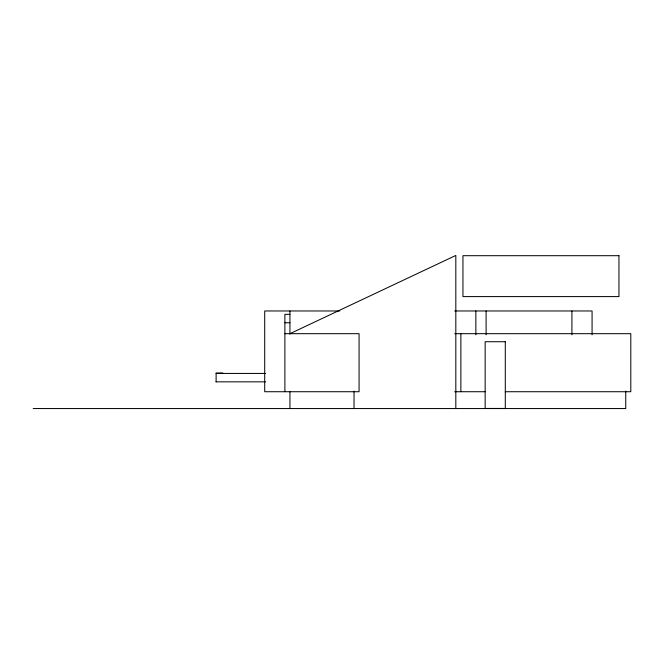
<?xml version="1.0" encoding="UTF-8"?>
<svg xmlns="http://www.w3.org/2000/svg" width="664" height="664" viewBox="0 0 664 664"><rect width="100%" height="100%" fill="white"/><g stroke="black" fill="none" stroke-linecap="round" stroke-linejoin="round"><path stroke-width="1" d="M289.936 333.685L455.819 255.449L455.819 408.551M339.769 310.968L264.704 310.968L264.704 391.727L359.075 391.727L359.075 333.685L284.889 333.685M454.724 310.968L592.072 310.968L592.072 334.781M289.936 314.338L284.889 314.338L284.889 391.727M284.889 322.745L289.936 322.745M454.699 333.685L630.8 333.685L630.8 391.727L505.296 391.727M216.115 373.434L265.542 373.434M215.958 381.841L265.542 381.841M454.699 391.727L485.152 391.727M33.2 408.551L625.754 408.551L625.754 391.121M571.911 310.968L571.911 334.781M486.106 310.968L486.106 334.781M475.856 310.968L475.856 334.781M460.866 333.685L460.866 391.727M354.028 391.121L354.028 408.551M289.936 310.968L289.936 334.133M289.936 391.727L289.936 408.551M222.838 373.434L222.838 373.01L216.115 373.01L216.115 381.841M618.956 255.69L462.949 255.69L462.949 296.592L618.956 296.592L618.956 255.69M505.296 341.728L485.152 341.728L485.152 408.451L505.296 408.451L505.296 341.728"/></g></svg>
